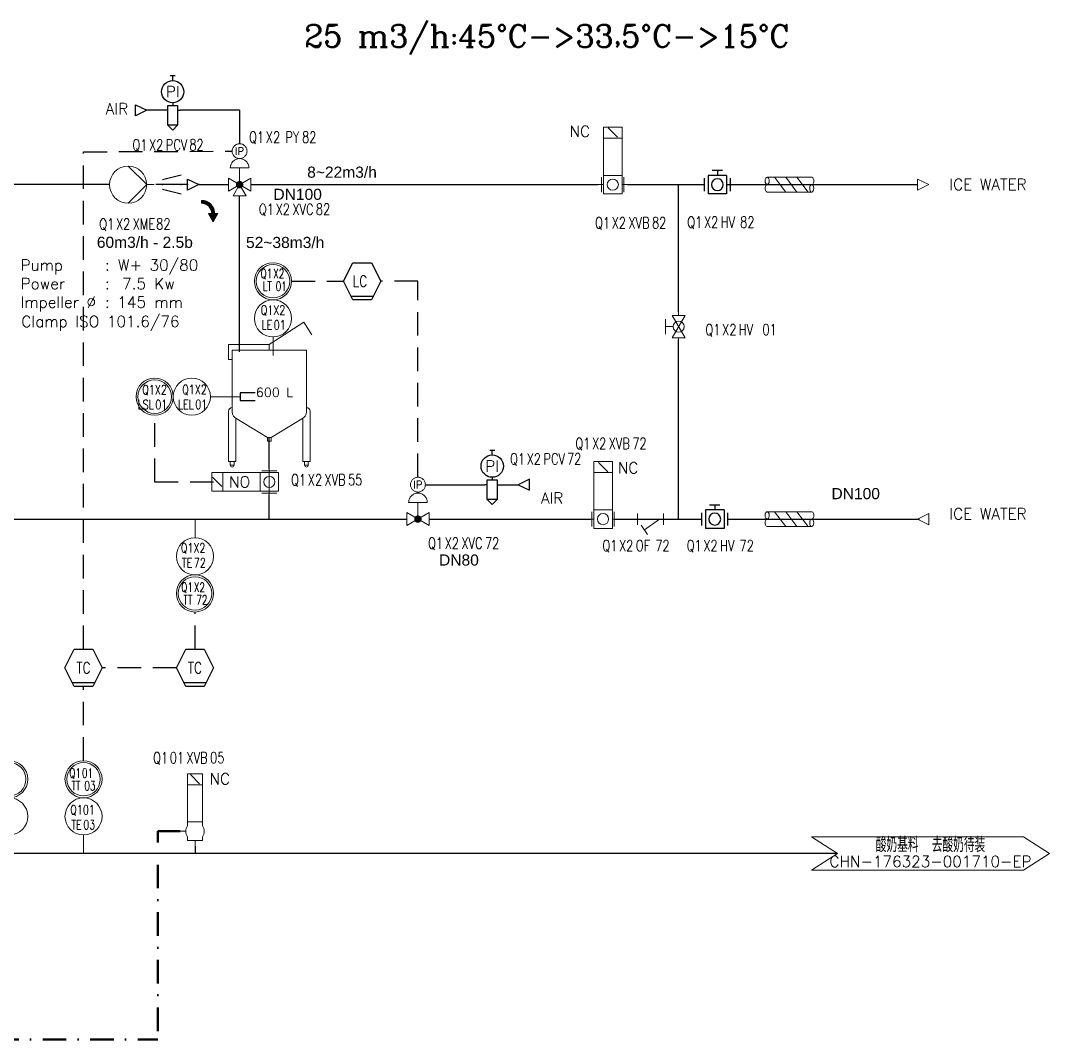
# Model space of a CAD drawing. Header units: inches. Extents: x 14562 to 16152, y 23695 to 24906.
# Drawn here: x 15647.8 to 15924.7, y 23711 to 23985.1 of the extents above; entities that cross this region are included whole.
import ezdxf
from ezdxf.enums import TextEntityAlignment as Align

# ---------------------------------------------------------------- set-up
doc = ezdxf.new("R2010")
doc.units = ezdxf.units.IN
doc.header["$MEASUREMENT"] = 0
for name, pattern in [('ACAD_ISO02W100', [15, 12, -3]), ('DASHDOT2', [12.7, 6.35, -3.175, 0, -3.175]), ('DASHED2', [9.525, 6.35, -3.175])]:
    doc.linetypes.add(name, pattern=pattern)
for name, color, linetype in [('14 Pipe Water Cold', 142, 'Continuous'), ('60 TXT International', 7, 'Continuous'), ('DIAMETRE', 7, 'Continuous'), ('LIAISON INSTRUMENTATION', 140, 'DASHED2'), ('LIBELLE-INSTRUM', 7, 'Continuous'), ('MATERIEL-DIVERS', 7, 'Continuous'), ('REPERES', 7, 'Continuous'), ('Steam pipe', 231, 'Continuous'), ('techn-data', 7, 'Continuous'), ('TEXTES', 7, 'Continuous'), ('TUYAUTERIE-AIR INSTRUMENT', 3, 'Continuous'), ('TUYAUTERIE-EAU', 5, 'Continuous'), ('TUYAUTERIE-EAU UTILITES FROIDE', 142, 'Continuous'), ('TUYAUTERIE-PROCESS', 30, 'Continuous'), ('TXT_FR', 7, 'Continuous'), ('VANNES', 7, 'Continuous'), ('VANNES-FLUIDES-AUX', 7, 'Continuous')]:
    doc.layers.add(name, color=color, linetype=linetype)
for name, color, linetype, lineweight in [('17 Pipe CIP', 4, 'DASHDOT2', 50), ('19 Pipe Process', 30, 'Continuous', 30), ('31 Equipment', 7, 'Continuous', 9), ('33 Instruments Labels', 7, 'Continuous', 9), ('40 TXT Data', 7, 'Continuous', 9), ('43 TXT English', 7, 'Continuous', 9)]:
    doc.layers.add(name, color=color, linetype=linetype, lineweight=lineweight)
doc.layers.get('REPERES').off()
doc.styles.add('ROMANC', font='romanc')
doc.styles.add('ROMANS', font='ROMANS.SHX')
doc.styles.get("Standard").update_dxf_attribs({"font": 'arial.ttf'})
doc.styles.add('USER1', font='TXT.SHX', dxfattribs={"bigfont": 'gbcbig.shx'})

# ---------------------------------------------------------------- blocks, each defined once
blk = doc.blocks.new('APV-VLV-SSEAT-SW41-3')
at = {"layer": '31 Equipment', "ltscale": 38}
for p, q in [((1.25, 15.25), (-1.25, 12.75)), ((-2, 2.5), (-2, 1.5)), ((2, 2.5), (2, 1.5)), ((2.5, 0), (4, 0)), ((-2, -2.5), (-2, -1.5)), ((2, -2.5), (-2, -2.5)), ((-2, -2.5), (2, -2.5)), ((0, -2.5), (0, -5)), ((2, -2.5), (2, -1.5))]:
    blk.add_line(p, q, dxfattribs=at)
for points in [[(-2, 12.5), (2, 12.5), (2, 15.5), (-2, 15.5)], [(-2, 2.5), (2, 2.5), (2, 12.5), (-2, 12.5)]]:
    blk.add_lwpolyline(points, close=True, dxfattribs=at)
for start, end in [(143.1301, 216.8699), (323.1301, 36.8699)]:
    blk.add_arc((0, 0), 2.5, start, end, dxfattribs=at)
blk = doc.blocks.new('FLE23')
at = {"color": 7}
for p, q in [((0, -1.5), (0, 1.5)), ((0, 1.5), (3, 0)), ((3, 0), (0, -1.5))]:
    blk.add_line(p, q, dxfattribs=at)
at = {"layer": 'MATERIEL-DIVERS', "color": 2}
for p in [(0, 0), (3, 0)]:
    blk.add_point(p, dxfattribs=at)
at = {"layer": 'MATERIEL-DIVERS', "color": 7, "extrusion": (-1, 0, 0)}
blk.add_point((0, 0), dxfattribs=at)
at = {"layer": 'MATERIEL-DIVERS', "color": 7, "extrusion": (1, 0, 0)}
blk.add_point((3, 0), dxfattribs=at)
blk = doc.blocks.new('CR')
at = {"color": 7}
for p, q in [((-2.5, 2.5), (2.5, 1.25)), ((2.5, 1.25), (2.5, 1.25)), ((2.5, -1.25), (-2.5, -2.5))]:
    blk.add_line(p, q, dxfattribs=at)
at = {"color": 7, "extrusion": (-1, 0, 0)}
blk.add_point((-2.5, 0), dxfattribs=at)
at = {"color": 7, "extrusion": (1, 0, 0)}
blk.add_point((2.5, 0), dxfattribs=at)
blk = doc.blocks.new('APV-SIGN-ARW-DEFWAY-3')
at = {"layer": '31 Equipment'}
h = blk.add_hatch(dxfattribs=at)
h.set_pattern_fill('ANSI31', color=256, scale=0.01, style=0)
h.set_pattern_definition([(135, (0, 0), (0.02245064, 0.02245064), [])])
edge = h.paths.add_edge_path()
edge.add_line((-1.25, -5.25), (-2, -5.25))
edge.add_arc((-4.75, -5.25), 2.75, 360, 450)
edge.add_line((-4.75, -2.5), (-4.75, -3.375))
edge.add_line((-4.75, -3.375), (-7, -2.125))
edge.add_line((-7, -2.125), (-4.75, -0.875))
edge.add_line((-4.75, -0.875), (-4.75, -1.75))
edge.add_arc((-4.75, -5.25), 3.5, 360, 450, ccw=False)
blk.add_line((-2, -5.25), (-1.25, -5.25), dxfattribs=at)
for points in [[(-4.75, -2.5), (-4.75, -3.375), (-7, -2.125), (-4.75, -0.875)], [(-4.75, -0.875), (-4.75, -1.75)]]:
    blk.add_lwpolyline(points, dxfattribs=at)
for radius in [3.5, 2.75]:
    blk.add_arc((-4.75, -5.25), radius, 0, 90, dxfattribs=at)
blk = doc.blocks.new('APV-OTH-GEN-INSULATE-1')
at = {"layer": '31 Equipment'}
for p, q in [((6, 2), (-6, 2)), ((-5, -2), (-2, 2)), ((-2, -2), (1, 2)), ((1, -2), (4, 2)), ((-6, -2), (6, -2))]:
    blk.add_line(p, q, dxfattribs=at)
for centre, major_axis in [((-6, 1), (0, 1)), ((6, -1), (0, -1))]:
    blk.add_ellipse(centre, major_axis=major_axis, ratio=0.547943, start_param=0, end_param=3.141593, dxfattribs=at)
at = {"layer": '31 Equipment', "extrusion": (0, 0, -1)}
for centre, major_axis in [((-6, -1), (0, -1)), ((6, 1), (0, 1))]:
    blk.add_ellipse(centre, major_axis=major_axis, ratio=0.547943, dxfattribs=at)
blk = doc.blocks.new('APV-INS-M-L-TE')
at = {"layer": '31 Equipment', "color": 7}
blk.add_line((0, -5), (0, -10), dxfattribs=at)
blk.add_circle((0, 0), 5, dxfattribs=at)
at = {"layer": '33 Instruments Labels', "style": 'ROMANS', "width": 0.8, "flags": 8}
blk.add_attdef('TE', text='', height=3, dxfattribs=at).set_placement((0, 0), align=Align.MIDDLE)
blk = doc.blocks.new('APV-INS-F-L-TT')
at = {"layer": '31 Equipment'}
for radius in [5, 4.5]:
    blk.add_circle((0, 0), radius, dxfattribs=at)
blk = doc.blocks.new('APV-VLV-MODUL-2WAY-1')
at = {"layer": '31 Equipment', "linetype": 'ACAD_ISO02W100', "ltscale": 38}
for p, q in [((2.5, 4.5), (-2.5, 4.5)), ((0, 1), (0, 4.5))]:
    blk.add_line(p, q, dxfattribs=at)
at = {"layer": '31 Equipment', "ltscale": 38}
for p, q in [((-3, 0), (-4, 0)), ((3, 0), (4, 0))]:
    blk.add_line(p, q, dxfattribs=at)
at = {"layer": '31 Equipment'}
for p, q in [((-3, 1.734), (-3, -1.734)), ((-3, -1.734), (3, 1.734)), ((3, -1.734), (-3, 1.734)), ((3, 1.734), (3, -1.734))]:
    blk.add_line(p, q, dxfattribs=at)
at = {"layer": '31 Equipment', "const_width": 1}
blk.add_lwpolyline([(-0.5, 0, 1), (0.5, 0, 1)], format="xyb", close=True, dxfattribs=at)
at = {"layer": '31 Equipment', "linetype": 'ACAD_ISO02W100', "ltscale": 38}
blk.add_arc((0, 4.5), 2.5, 0, 180, dxfattribs=at)
blk = doc.blocks.new('APV-VLV-BFLY-SVS-3')
at = {"layer": '31 Equipment', "ltscale": 38}
for p, q in [((1.25, 15.25), (-1.25, 12.75)), ((-2.5, 0), (-4, 0)), ((2.5, 2.5), (-2.5, 2.5)), ((-2.5, 2.5), (-2.5, -2.5)), ((2.5, -2.5), (2.5, 2.5)), ((2.5, 0), (4, 0)), ((-2.5, -2.5), (2.5, -2.5))]:
    blk.add_line(p, q, dxfattribs=at)
at = {"layer": '31 Equipment'}
for p, q in [((-3, 2), (-3, -2)), ((3, -2), (3, 2))]:
    blk.add_line(p, q, dxfattribs=at)
at = {"layer": '31 Equipment', "ltscale": 38}
for points in [[(-2.5, 12.5), (2.5, 12.5), (2.5, 15.5), (-2.5, 15.5)], [(-2.5, 2.5), (2.5, 2.5), (2.5, 12.5), (-2.5, 12.5)]]:
    blk.add_lwpolyline(points, close=True, dxfattribs=at)
blk.add_circle((0, 0), 1.5, dxfattribs=at)
blk = doc.blocks.new('APV-TNK-SMALL-13')
at = {"layer": '31 Equipment', "ltscale": 38}
for p, q in [((-11.44, 35.55), (-9.25, 38.96)), ((-9.25, 38.96), (0, 32.95)), ((11, 32.95), (0, 32.95)), ((0, 31.45), (0, 32.95)), ((11, 28.95), (11, 32.95)), ((10, 28.95), (11, 28.95)), ((-10.5, 0.5), (-10.5, 1.5)), ((-9.5, 0.5), (-10.5, 0.5)), ((-9.5, 1.5), (-9.5, 0.5)), ((9.5, 0.5), (9.5, 1.5)), ((10.5, 0.5), (9.5, 0.5)), ((10.5, 1.5), (10.5, 0.5))]:
    blk.add_line(p, q, dxfattribs=at)
at = {"layer": '31 Equipment', "color": 7}
for p, q in [((9.99, 31.45), (-9.99, 31.45)), ((-9.98, 31.46), (-9.98, 14.84)), ((9.99, 14.84), (9.99, 31.46)), ((-11, 15), (-11, 1.5)), ((11, 15), (11, 1.5)), ((-9, 1.5), (-9, 13.1)), ((-0.5, 8), (-8.76, 13)), ((8.77, 13), (0.5, 8)), ((9, 1.5), (9, 13.1)), ((-0.5, 8), (-0.5, 7)), ((-0.5, 8), (0.5, 8)), ((-0.5, 7), (0.5, 7)), ((0.5, 7), (0.5, 8))]:
    blk.add_line(p, q, dxfattribs=at)
at = {"layer": '31 Equipment'}
for p, q in [((-9, 1.5), (-11, 1.5)), ((11, 1.5), (9, 1.5))]:
    blk.add_line(p, q, dxfattribs=at)
at = {"layer": '31 Equipment', "color": 7}
for centre, radius, start, end in [((-10, 15), 1, 90, 180), ((-7.98, 14.84), 2, 180, 247.0521), ((7.99, 14.84), 2, 292.9283, 0), ((10, 15), 1, 0, 90)]:
    blk.add_arc(centre, radius, start, end, dxfattribs=at)
at = {"layer": '31 Equipment', "ltscale": 38}
for centre in [(-10, 0.5), (10, 0.5)]:
    blk.add_arc(centre, 0.5, 180, 0, dxfattribs=at)
blk.add_point((0, 7), dxfattribs=at)
blk = doc.blocks.new('APV-INS-M-L-LE2')
at = {"layer": '31 Equipment', "color": 7}
blk.add_line((5, 0), (13, 0), dxfattribs=at)
at = {"layer": '31 Equipment', "lineweight": 25}
blk.add_lwpolyline([(17, 1), (13, 1), (13, 0), (13, -1), (17, -1)], dxfattribs=at)
at = {"layer": '31 Equipment', "color": 7}
blk.add_circle((0, 0), 5, dxfattribs=at)
at = {"layer": '33 Instruments Labels', "style": 'ROMANS', "width": 0.8}
blk.add_attdef('LE?', text='', height=3, dxfattribs=at).set_placement((0, 0), align=Align.MIDDLE)
blk = doc.blocks.new('APV-INS-F-L-LS')
at = {"layer": '31 Equipment'}
for radius in [5, 4.5]:
    blk.add_circle((0, 0), radius, dxfattribs=at)
at = {"layer": '33 Instruments Labels', "style": 'ROMANS', "width": 0.8}
blk.add_attdef('LS?', text='', height=3, dxfattribs=at).set_placement((0, 0), align=Align.MIDDLE)
blk = doc.blocks.new('APV-INS-M-L-LE1')
at = {"layer": '31 Equipment', "color": 7}
blk.add_line((0, -5), (0, -10), dxfattribs=at)
blk.add_circle((0, 0), 5, dxfattribs=at)
blk = doc.blocks.new('APV-VLV-MODUL-3WAY-1')
at = {"layer": '31 Equipment', "linetype": 'ACAD_ISO02W100', "ltscale": 38}
for p, q in [((2.5, 4.5), (-2.5, 4.5)), ((0, 1), (0, 4.5))]:
    blk.add_line(p, q, dxfattribs=at)
at = {"layer": '31 Equipment', "ltscale": 38}
for p, q in [((-3, 0), (-4, 0)), ((3, 0), (4, 0))]:
    blk.add_line(p, q, dxfattribs=at)
at = {"layer": '31 Equipment'}
for p, q in [((-3, 1.734), (-3, -1.734)), ((-3, -1.734), (3, 1.734)), ((3, -1.734), (-3, 1.734)), ((3, 1.734), (3, -1.734)), ((0, -3), (0, -4))]:
    blk.add_line(p, q, dxfattribs=at)
blk.add_lwpolyline([(0, 0), (1.734, -3), (-1.734, -3), (0, 0)], dxfattribs=at)
at = {"layer": '31 Equipment', "const_width": 1}
blk.add_lwpolyline([(-0.5, 0, 1), (0.5, 0, 1)], format="xyb", close=True, dxfattribs=at)
at = {"layer": '31 Equipment', "linetype": 'ACAD_ISO02W100', "ltscale": 38}
blk.add_arc((0, 4.5), 2.5, 0, 180, dxfattribs=at)
blk = doc.blocks.new('APV-PMP-GEN-CENTR-1')
at = {"layer": '31 Equipment', "ltscale": 38}
for p, q in [((5, 0), (0, 5)), ((-5, 0), (-7, 0)), ((5, 0), (0, -5)), ((5, 0), (7, 0))]:
    blk.add_line(p, q, dxfattribs=at)
blk.add_circle((0, 0), 5, dxfattribs=at)
blk = doc.blocks.new('APV-SIGN-ARW-FLOW-1')
at = {"layer": '31 Equipment'}
for p, q in [((-1.5, -1.5), (-1.5, 1.5)), ((-1.5, 1.5), (1.5, 0)), ((1.5, 0), (-1.5, -1.5))]:
    blk.add_line(p, q, dxfattribs=at)
blk = doc.blocks.new('NBF_ARROW-4TEXTS')
at = {"layer": '40 TXT Data', "color": 5, "style": 'ROMANS'}
blk.add_attdef('CAPACITY', text='', height=2.5, dxfattribs=at).set_placement((-5, 4), align=Align.BOTTOM_RIGHT)
blk.add_attdef('PID-NO/TAG', text='', height=2.5, dxfattribs=at).set_placement((-5, -7), align=Align.TOP_RIGHT)
at = {"layer": '43 TXT English', "style": 'ROMANS'}
blk.add_attdef('TEXT-ENG', text='', height=3, dxfattribs=at).set_placement((-5, -1), align=Align.BOTTOM_RIGHT)
at = {"layer": '60 TXT International', "style": 'ROMANS'}
blk.add_attdef('TEXT-RUS', text='', height=3, dxfattribs=at).set_placement((-5, -2), align=Align.TOP_RIGHT)
blk = doc.blocks.new('APV-INS-M-L-PE')
at = {"layer": '31 Equipment', "color": 7}
blk.add_line((0, -5), (0, -10), dxfattribs=at)
blk.add_circle((0, 0), 5, dxfattribs=at)
at = {"layer": '33 Instruments Labels', "style": 'ROMANS', "width": 0.8, "flags": 8}
blk.add_attdef('PE', text='', height=3, dxfattribs=at).set_placement((0, 0), align=Align.MIDDLE)
blk = doc.blocks.new('APV-FILT-GEN-Y-1')
at = {"layer": '31 Equipment'}
for p, q in [((-3.5, -1.5), (-3.5, 1.5)), ((-3.5, 0), (3.5, 0)), ((-2.5, 0), (1.6, -2.87)), ((3.5, 1.5), (3.5, -1.5)), ((2.46, -1.64), (0.74, -4.1))]:
    blk.add_line(p, q, dxfattribs=at)
blk = doc.blocks.new('APV-INS-F-L-PT')
at = {"layer": '31 Equipment'}
for radius in [5, 4.5]:
    blk.add_circle((0, 0), radius, dxfattribs=at)
blk = doc.blocks.new('APV-INS-F-PLC-TC')
at = {"layer": '31 Equipment', "lineweight": -3}
for p, q in [((-5, 0), (-2.5, 5)), ((-2.5, 5), (2.5, 5)), ((2.5, 5), (5, 0)), ((-2.5, -5), (-5, 0)), ((5, 0), (2.5, -5)), ((-3, -4), (3, -4)), ((2.5, -5), (-2.5, -5))]:
    blk.add_line(p, q, dxfattribs=at)
at = {"layer": '33 Instruments Labels', "style": 'ROMANS', "width": 0.8}
blk.add_text('TC', height=3, dxfattribs=at).set_placement((0, 0), align=Align.MIDDLE)
blk = doc.blocks.new('APV-INS-F-L-LT')
at = {"layer": '31 Equipment'}
for radius in [5, 4.5]:
    blk.add_circle((0, 0), radius, dxfattribs=at)
blk = doc.blocks.new('APV-VLV-IPCNV-GEN-1')
at = {"layer": '31 Equipment', "linetype": 'ACAD_ISO02W100', "ltscale": 38}
blk.add_circle((0, 0), 2, dxfattribs=at)
at = {"layer": '31 Equipment', "style": 'ROMANS'}
blk.add_text('IP', height=2, dxfattribs=at).set_placement((0, 0), align=Align.MIDDLE)
blk = doc.blocks.new('DETR12MODIF')
at = {"layer": 'MATERIEL-DIVERS', "color": 7}
for p, q in [((-0.67, 9.33), (0.67, 9.33)), ((0, 8), (0, 9.33)), ((-1.33, 0), (-2, 0)), ((-1.33, -4), (-1.33, 1.33)), ((-1.33, 1.33), (1.33, 1.33)), ((1.33, 1.33), (1.33, -4)), ((1.33, 0), (2, 0)), ((-1.33, -4), (0, -5.33)), ((1.33, -4), (-1.33, -4)), ((0, -5.33), (1.33, -4))]:
    blk.add_line(p, q, dxfattribs=at)
at = {"layer": 'MATERIEL-DIVERS'}
blk.add_line((0, 2), (0, 1.33), dxfattribs=at)
blk.add_circle((0, 5), 3, dxfattribs=at)
at = {"layer": 'MATERIEL-DIVERS', "style": 'ROMANS'}
blk.add_text('PI', height=3, dxfattribs=at).set_placement((0, 5), align=Align.MIDDLE)
blk = doc.blocks.new('APV-SIGN-ARW-DWG-1')
at = {"layer": '31 Equipment'}
for p, q in [((-32, 4.49), (25, 4.49)), ((-32, 4.49), (-25, 0)), ((25, 4.49), (32, 0)), ((-25, 0), (-32, -4.49)), ((32, 0), (25, -4.49)), ((-32, -4.49), (25, -4.49))]:
    blk.add_line(p, q, dxfattribs=at)
at = {"layer": '31 Equipment', "style": 'ROMANS', "width": 0.8}
for tag, p in [('TEXT1', (0, 0.37)), ('TEXT2', (0, -3.63))]:
    blk.add_attdef(tag, text='', height=3, dxfattribs=at).set_placement(p, align=Align.CENTER)
blk = doc.blocks.new('REPNORM1')
at = {"layer": 'TEXTES', "style": 'ROMANS', "width": 0.75}
for tag, p in [('ZONE', (-9.75, -1.25)), ('SOUSZONE', (-5.25, -1.25)), ('ELEMENT', (-0.75, -1.25)), ('NUM', (5.59, -1.22))]:
    blk.add_attdef(tag, p, '', height=3, dxfattribs=at)
blk = doc.blocks.new('REPINS')
at = {"layer": 'TEXTES', "style": 'ROMANS', "width": 0.75}
for tag, p in [('ZONE', (-3.3, 1)), ('SOUSZONE', (0.1, 1)), ('NUM', (0.2, -3))]:
    blk.add_attdef(tag, p, '', height=2.5, dxfattribs=at)
blk.add_attdef('ELEMENT', text='', height=2.5, dxfattribs=at).set_placement((-0.2, -3), align=Align.RIGHT)
blk = doc.blocks.new('REPINS2')
at = {"layer": 'TEXTES', "style": 'ROMANS', "width": 0.7}
for tag, p in [('ZONE', (-3.35, 0.8)), ('SOUSZONE', (0.05, 0.8)), ('NUM', (0.7, -2.6))]:
    blk.add_attdef(tag, p, '', height=2.5, dxfattribs=at)
blk.add_attdef('ELEMENT', text='', height=2.5, dxfattribs=at).set_placement((-1.56, -2.59), align=Align.CENTER)
blk = doc.blocks.new('REPNORM')
at = {"layer": 'TEXTES', "style": 'ROMANS', "width": 0.75}
for tag, p in [('ZONE', (-9.75, -1.25)), ('SOUSZONE', (-5.25, -1.25)), ('ELEMENT', (0, -1.25)), ('NUM', (4.5, -1.25))]:
    blk.add_attdef(tag, p, '', height=3, dxfattribs=at)
blk = doc.blocks.new('TEXT-PUMP_caract_ANGLAIS')
at = {"layer": 'techn-data', "style": 'ROMANS'}
for s, p in [('Pump', (-22, 9)), ('Power', (-22, 4)), ('Kw', (14, 4)), ('Impeller %%C', (-22, -1)), ('mm', (14, -1))]:
    blk.add_text(s, height=3, dxfattribs=at).set_placement(p)
for p in [(2, 9), (2, 4), (2, -1)]:
    blk.add_text(':', height=3, dxfattribs=at).set_placement(p, align=Align.RIGHT)
blk.add_attdef('Type', (4.23, 9), '', height=3, dxfattribs=at)
for tag, p in [('Pui', (11.76, 4)), ('Dia', (11.76, -1))]:
    blk.add_attdef(tag, text='', height=3, dxfattribs=at).set_placement(p, align=Align.RIGHT)
blk = doc.blocks.new('APV-VLVM-BALL-KHV+MF-1')
at = {"layer": '31 Equipment'}
for p, q in [((-2, 3.5), (2, 3.5)), ((0, 1.5), (0, 3.5)), ((-3, 1.734), (-3, -1.734)), ((-3, -1.734), (3, 1.734)), ((3, -1.734), (-3, 1.734)), ((3, 1.734), (3, -1.734))]:
    blk.add_line(p, q, dxfattribs=at)
at = {"layer": '31 Equipment', "ltscale": 38}
for p, q in [((-3, 0), (-4, 0)), ((3, 0), (4, 0))]:
    blk.add_line(p, q, dxfattribs=at)
at = {"layer": '31 Equipment'}
blk.add_circle((0, 0), 1.5, dxfattribs=at)
blk = doc.blocks.new('VALVBUTT A BRIDES')
at = {"layer": 'VANNES'}
for p, q in [((-1.4, 3.77), (1.4, 3.77)), ((0, 3.77), (0, 2.5)), ((-3.5, -1.73), (-3.5, 1.74)), ((-2.5, 2.5), (-2.5, -2.5)), ((-2.5, 2.5), (2.5, 2.5)), ((2.5, 2.5), (2.5, -2.5)), ((3.5, -1.73), (3.5, 1.74)), ((-2.5, -2.5), (2.5, -2.5))]:
    blk.add_line(p, q, dxfattribs=at)
blk.add_circle((0, 0), 1.6, dxfattribs=at)

msp = doc.modelspace()

# ---------------------------------------------------------------- linework, layer by layer
at = {"layer": '14 Pipe Water Cold'}
for p, q in [((15671.74, 23940.98), (15557.73, 23940.98)), ((15709.74, 23940.98), (15803.18, 23940.97)), ((15811.18, 23940.97), (15831.74, 23940.97)), ((15824.91, 23906.76), (15824.91, 23940.98)), ((15837.74, 23940.97), (15889.24, 23940.98)), ((15706.74, 23895.98), (15706.74, 23937.98)), ((15824.91, 23850.98), (15824.91, 23899.26)), ((15622.2, 23850.98), (15751.74, 23850.98)), ((15757.74, 23850.98), (15801.24, 23850.98)), ((15807.74, 23850.97), (15831.13, 23850.97)), ((15838.13, 23850.97), (15889.74, 23850.98))]:
    msp.add_line(p, q, dxfattribs=at)
at = {"layer": '17 Pipe CIP'}
for p, q in [((15684.74, 23766.98), (15684.74, 23763.98)), ((15684.74, 23766.98), (15690.74, 23766.98)), ((15684.74, 23757.98), (15684.74, 23710.98)), ((15589.74, 23710.98), (15684.74, 23710.98))]:
    msp.add_line(p, q, dxfattribs=at)
at = {"layer": '19 Pipe Process'}
for p, q in [((15694.74, 23762.98), (15694.74, 23760.98)), ((15867.7, 23760.98), (15586.6, 23760.98))]:
    msp.add_line(p, q, dxfattribs=at)
at = {"layer": '31 Equipment', "lineweight": -3}
for p, q in [((15734.74, 23914.98), (15737.24, 23919.98)), ((15737.24, 23919.98), (15742.24, 23919.98)), ((15742.24, 23919.98), (15744.74, 23914.98)), ((15737.24, 23909.98), (15734.74, 23914.98)), ((15744.74, 23914.98), (15742.24, 23909.98)), ((15736.74, 23910.98), (15742.74, 23910.98)), ((15742.24, 23909.98), (15737.24, 23909.98))]:
    msp.add_line(p, q, dxfattribs=at)
at = {"layer": '31 Equipment'}
msp.add_line((15714.74, 23857.98), (15714.74, 23863.98), dxfattribs=at)
at = {"layer": 'LIAISON INSTRUMENTATION'}
for p, q in [((15720.74, 23914.98), (15734.74, 23914.98)), ((15754.74, 23914.98), (15744.74, 23914.98)), ((15683.89, 23860.9), (15683.89, 23878.92)), ((15683.89, 23860.98), (15699.74, 23860.98)), ((15694.74, 23815.98), (15694.74, 23825.98)), ((15689.74, 23810.98), (15669.74, 23810.98)), ((15664.74, 23785.98), (15664.74, 23805.98))]:
    msp.add_line(p, q, dxfattribs=at)
for points in [[(15664.74, 23815.98), (15664.74, 23949.82), (15704.74, 23949.97)], [(15754.74, 23862.24), (15754.74, 23914.98)]]:
    msp.add_lwpolyline(points, dxfattribs=at)
at = {"layer": 'TUYAUTERIE-AIR INSTRUMENT'}
for p, q in [((15686.74, 23960.98), (15681.74, 23960.98)), ((15695.74, 23960.98), (15690.74, 23960.98)), ((15706.74, 23960.98), (15695.74, 23960.98)), ((15706.74, 23960.98), (15706.74, 23951.98)), ((15756.74, 23860.24), (15772.74, 23860.24)), ((15776.74, 23860.24), (15781.74, 23860.24))]:
    msp.add_line(p, q, dxfattribs=at)
at = {"layer": 'TUYAUTERIE-EAU UTILITES FROIDE'}
for p, q in [((15692.74, 23940.98), (15684.24, 23940.98)), ((15695.74, 23940.98), (15703.74, 23940.98)), ((15714.74, 23864.48), (15714.74, 23872.98)), ((15714.74, 23850.98), (15714.74, 23857.48))]:
    msp.add_line(p, q, dxfattribs=at)
at = {"layer": 'VANNES', "color": 7}
for p, q in [((15678.74, 23959.48), (15678.74, 23962.48)), ((15678.74, 23962.48), (15681.74, 23960.98)), ((15681.74, 23960.98), (15678.74, 23959.48)), ((15784.74, 23861.74), (15781.74, 23860.24)), ((15784.74, 23858.74), (15784.74, 23861.74)), ((15781.74, 23860.24), (15784.74, 23858.74))]:
    msp.add_line(p, q, dxfattribs=at)

# ---------------------------------------------------------------- block references
at = {"layer": '14 Pipe Water Cold', "xscale": -1}
for p in [(15835.33, 23940.97), (15834.63, 23850.97)]:
    msp.add_blockref('VALVBUTT A BRIDES', p, dxfattribs=at)
at = {"layer": '31 Equipment'}
for p in [(15681.74, 23959.98), (15798.88, 23855.24)]:
    msp.add_blockref('NBF_ARROW-4TEXTS', p, dxfattribs=at).add_auto_attribs({'TEXT-ENG': 'AIR'})
for name, p in [('APV-VLV-MODUL-3WAY-1', (15706.74, 23940.98)), ('APV-INS-F-L-LT', (15715.74, 23914.98)), ('APV-INS-F-L-LS', (15683.89, 23883.92)), ('APV-INS-M-L-LE2', (15693.89, 23883.92)), ('APV-INS-F-PLC-TC', (15664.74, 23810.98)), ('APV-INS-F-PLC-TC', (15694.74, 23810.98)), ('APV-INS-F-L-PT', (15644.74, 23780.98))]:
    msp.add_blockref(name, p, dxfattribs=at)
at = {"layer": '31 Equipment', "xscale": -1}
for name, p in [('APV-OTH-GEN-INSULATE-1', (15854.74, 23940.98)), ('APV-INS-M-L-LE1', (15715.74, 23904.98)), ('APV-TNK-SMALL-13', (15714.74, 23864.98)), ('APV-OTH-GEN-INSULATE-1', (15854.74, 23850.98)), ('APV-SIGN-ARW-FLOW-1', (15890.74, 23850.98)), ('APV-INS-F-L-TT', (15694.74, 23830.98)), ('APV-INS-F-L-TT', (15664.74, 23780.98)), ('APV-INS-M-L-PE', (15644.74, 23770.98)), ('APV-INS-M-L-TE', (15664.74, 23770.98))]:
    msp.add_blockref(name, p, dxfattribs=at)
for name, p, rotation in [('APV-SIGN-ARW-FLOW-1', (15890.74, 23940.98), 180), ('APV-SIGN-ARW-DEFWAY-3', (15701.74, 23937.98), 270), ('APV-VLVM-BALL-KHV+MF-1', (15824.91, 23902.76), 90), ('APV-INS-M-L-TE', (15694.74, 23840.98), 180)]:
    msp.add_blockref(name, p, dxfattribs=dict(at, rotation=rotation))
at = {"layer": '31 Equipment'}
ref = msp.add_blockref('NBF_ARROW-4TEXTS', (15890.74, 23939.62), dxfattribs=dict(at, xscale=-1))
ref.add_attrib('TEXT-ENG', 'ICE WATER', dxfattribs={"layer": '43 TXT English', "height": 3, "style": 'ROMANS'}).set_placement((15918.6, 23938.62), align=Align.BOTTOM_RIGHT)
ref = msp.add_blockref('NBF_ARROW-4TEXTS', (15890.74, 23850.98), dxfattribs=dict(at, xscale=-1))
ref.add_attrib('TEXT-ENG', 'ICE WATER', dxfattribs={"layer": '43 TXT English', "height": 3, "style": 'ROMANS'}).set_placement((15918.6, 23849.98), align=Align.BOTTOM_RIGHT)
at = {"layer": 'MATERIEL-DIVERS', "xscale": -1}
msp.add_blockref('CR', (15688.49, 23940.98), dxfattribs=at)
at = {"layer": 'MATERIEL-DIVERS'}
ref = msp.add_blockref('APV-SIGN-ARW-DWG-1', (15892.7, 23760.98), dxfattribs=at)
ref.add_attrib('TEXT1', '酸奶基料 去酸奶待装', dxfattribs={"layer": '31 Equipment', "height": 4, "style": 'USER1'}).set_placement((15892.7, 23761.35), align=Align.CENTER)
ref.add_attrib('TEXT2', 'CHN-176323-001710-EP', dxfattribs={"layer": '31 Equipment', "height": 3, "style": 'USER1'}).set_placement((15892.7, 23757.35), align=Align.CENTER)
at = {"layer": 'REPERES'}
for name, p, values in [('REPNORM1', (15687.62, 23951.4), {'ZONE': 'Q1', 'SOUSZONE': 'X2', 'ELEMENT': 'PCV', 'NUM': '82'}), ('REPNORM', (15719.06, 23953.5), {'ZONE': 'Q1', 'SOUSZONE': 'X2', 'ELEMENT': 'PY', 'NUM': '82'}), ('REPNORM1', (15721.68, 23934.08), {'ZONE': 'Q1', 'SOUSZONE': 'X2', 'ELEMENT': 'XVC', 'NUM': '82'}), ('REPNORM1', (15678.71, 23930.12), {'ZONE': 'Q1', 'SOUSZONE': 'X2', 'ELEMENT': 'XME', 'NUM': '82'}), ('REPNORM1', (15812.14, 23930.43), {'ZONE': 'Q1', 'SOUSZONE': 'X2', 'ELEMENT': 'XVB', 'NUM': '82'}), ('REPINS2', (15715.74, 23914.98), {'ZONE': 'Q1', 'SOUSZONE': 'X2', 'NUM': '01', 'ELEMENT': 'LT'}), ('REPINS', (15715.74, 23904.98), {'ZONE': 'Q1', 'SOUSZONE': 'X2', 'ELEMENT': 'LE', 'NUM': '01'}), ('REPNORM1', (15841.87, 23901.69), {'ZONE': 'Q1', 'SOUSZONE': 'X2', 'ELEMENT': 'HV', 'NUM': '01'}), ('REPINS', (15683.85, 23883.54), {'ZONE': 'Q1', 'SOUSZONE': 'X2', 'ELEMENT': 'LSL', 'NUM': '01'}), ('REPINS', (15694.6, 23883.58), {'ZONE': 'Q1', 'SOUSZONE': 'X2', 'ELEMENT': 'LEL', 'NUM': '01'}), ('REPNORM1', (15806.84, 23871.06), {'ZONE': 'Q1', 'SOUSZONE': 'X2', 'ELEMENT': 'XVB', 'NUM': '72'}), ('REPNORM1', (15789.27, 23866.91), {'ZONE': 'Q1', 'SOUSZONE': 'X2', 'ELEMENT': 'PCV', 'NUM': '72'}), ('REPNORM1', (15730.34, 23861.3), {'ZONE': 'Q1', 'SOUSZONE': 'X2', 'ELEMENT': 'XVB', 'NUM': '55'}), ('REPNORM1', (15767.19, 23844.24), {'ZONE': 'Q1', 'SOUSZONE': 'X2', 'ELEMENT': 'XVC', 'NUM': '72'}), ('REPINS', (15694.23, 23840.98), {'ZONE': 'Q1', 'SOUSZONE': 'X2', 'ELEMENT': 'TE', 'NUM': '72'}), ('REPINS2', (15694.38, 23830.58), {'ZONE': 'Q1', 'SOUSZONE': 'X2', 'NUM': '72', 'ELEMENT': 'TT'}), ('REPNORM1', (15693.21, 23786.51), {'ZONE': 'Q1', 'SOUSZONE': '01', 'ELEMENT': 'XVB', 'NUM': '05'}), ('REPINS2', (15664.25, 23780.59), {'ZONE': 'Q1', 'SOUSZONE': '01', 'NUM': '03', 'ELEMENT': 'TT'}), ('REPINS', (15664.46, 23770.5), {'ZONE': 'Q1', 'SOUSZONE': '01', 'ELEMENT': 'TE', 'NUM': '03'})]:
    msp.add_blockref(name, p, dxfattribs=at).add_auto_attribs(values)
ref = msp.add_blockref('REPNORM', (15836.97, 23930.62), dxfattribs=at)
ref.add_attrib('ZONE', 'Q1', (15827.22, 23929.37), dxfattribs={"layer": 'TEXTES', "height": 3, "style": 'ROMANS', "width": 0.75})
ref.add_attrib('SOUSZONE', 'X2', (15831.72, 23929.37), dxfattribs={"layer": 'TEXTES', "height": 3, "style": 'ROMANS', "width": 0.75})
ref.add_attrib('ELEMENT', 'HV', (15836.24, 23929.37), dxfattribs={"layer": 'TEXTES', "height": 3, "style": 'ROMANS', "width": 0.75})
ref.add_attrib('NUM', '82', (15841.47, 23929.37), dxfattribs={"layer": 'TEXTES', "height": 3, "style": 'ROMANS', "width": 0.75})
ref = msp.add_blockref('REPNORM', (15814.12, 23843.59), dxfattribs=at)
ref.add_attrib('ZONE', 'Q1', (15804.37, 23842.34), dxfattribs={"layer": 'TEXTES', "height": 3, "style": 'ROMANS', "width": 0.75})
ref.add_attrib('SOUSZONE', 'X2', (15808.87, 23842.34), dxfattribs={"layer": 'TEXTES', "height": 3, "style": 'ROMANS', "width": 0.75})
ref.add_attrib('ELEMENT', 'OF', (15813.39, 23842.34), dxfattribs={"layer": 'TEXTES', "height": 3, "style": 'ROMANS', "width": 0.75})
ref.add_attrib('NUM', '72', (15818.62, 23842.34), dxfattribs={"layer": 'TEXTES', "height": 3, "style": 'ROMANS', "width": 0.75})
ref = msp.add_blockref('REPNORM', (15836.8, 23843.59), dxfattribs=at)
ref.add_attrib('ZONE', 'Q1', (15827.05, 23842.34), dxfattribs={"layer": 'TEXTES', "height": 3, "style": 'ROMANS', "width": 0.75})
ref.add_attrib('SOUSZONE', 'X2', (15831.55, 23842.34), dxfattribs={"layer": 'TEXTES', "height": 3, "style": 'ROMANS', "width": 0.75})
ref.add_attrib('ELEMENT', 'HV', (15836.07, 23842.34), dxfattribs={"layer": 'TEXTES', "height": 3, "style": 'ROMANS', "width": 0.75})
ref.add_attrib('NUM', '72', (15841.3, 23842.34), dxfattribs={"layer": 'TEXTES', "height": 3, "style": 'ROMANS', "width": 0.75})
at = {"layer": 'Steam pipe', "xscale": -1}
msp.add_blockref('APV-FILT-GEN-Y-1', (15817.3, 23850.97), dxfattribs=at)
at = {"layer": 'TUYAUTERIE-EAU'}
msp.add_blockref('FLE23', (15692.74, 23940.98), dxfattribs=at)
at = {"layer": 'TUYAUTERIE-PROCESS'}
msp.add_blockref('TEXT-PUMP_caract_ANGLAIS', (15669.79, 23908.84), dxfattribs=at).add_auto_attribs({'Dia': '145', 'Pui': '7.5', 'Type': 'W+ 30/80'})
at = {"layer": 'VANNES', "xscale": -1}
for name, p in [('APV-VLV-BFLY-SVS-3', (15807.18, 23940.97)), ('APV-VLV-BFLY-SVS-3', (15804.57, 23850.98)), ('APV-VLV-MODUL-2WAY-1', (15754.74, 23850.98)), ('APV-VLV-SSEAT-SW41-3', (15694.74, 23766.98))]:
    msp.add_blockref(name, p, dxfattribs=at)
at = {"layer": 'VANNES'}
for name, p in [('APV-VLV-IPCNV-GEN-1', (15706.74, 23949.98)), ('APV-PMP-GEN-CENTR-1', (15676.74, 23940.98)), ('APV-VLV-IPCNV-GEN-1', (15754.74, 23860.24))]:
    msp.add_blockref(name, p, dxfattribs=at)
at = {"layer": 'VANNES', "rotation": 90.00000000000001}
msp.add_blockref('APV-VLV-BFLY-SVS-3', (15714.74, 23860.98), dxfattribs=at)
at = {"layer": 'VANNES-FLUIDES-AUX'}
for p in [(15688.74, 23960.98), (15774.74, 23860.24)]:
    msp.add_blockref('DETR12MODIF', p, dxfattribs=at)

# ---------------------------------------------------------------- texts
at = {"layer": '31 Equipment', "style": 'ROMANS'}
msp.add_text('600 L', height=2.5, dxfattribs=at).set_placement((15716.11, 23885.09), align=Align.MIDDLE_CENTER)
at = {"layer": '31 Equipment', "insert": (15706.74, 23860.98), "char_height": 3, "attachment_point": 5, "style": 'ROMANS'}
msp.add_mtext_dynamic_manual_height_columns('NO', width=11, gutter_width=15, heights=[0], dxfattribs=at)
at = {"layer": 'DIAMETRE'}
for s, p in [('8~22m3/h ', (15724.93, 23942.83)), ('DN100', (15715.84, 23936.87)), ('60m3/h - 2.5b', (15668.31, 23923.97)), ('52~38m3/h ', (15708.47, 23923.92)), ('DN100', (15866.04, 23856.34)), ('DN80', (15760.42, 23838.47))]:
    msp.add_text(s, height=3, dxfattribs=at).set_placement(p)
at = {"layer": 'LIBELLE-INSTRUM', "style": 'ROMANS', "width": 0.8}
msp.add_text('LC', height=3, dxfattribs=at).set_placement((15739.15, 23914.99), align=Align.MIDDLE)
at = {"layer": 'TEXTES', "style": 'ROMANS'}
for p in [(15795.53, 23953.82), (15808.55, 23863.26), (15698.64, 23779.61)]:
    msp.add_text('NC', height=3, dxfattribs=at).set_placement(p)
at = {"layer": 'TXT_FR', "style": 'ROMANS'}
msp.add_text('Clamp ISO 101.6/76', height=3, dxfattribs=at).set_placement((15648.01, 23902.67))
at = {"layer": 'TXT_FR', "insert": (15854.74, 23979.98), "char_height": 6, "width": 313.838, "attachment_point": 6, "style": 'ROMANC'}
msp.add_mtext('\\A1;25 m3/h:45°C->33,5°C->15°C', dxfattribs=at)

doc.saveas('drawing.dxf')
